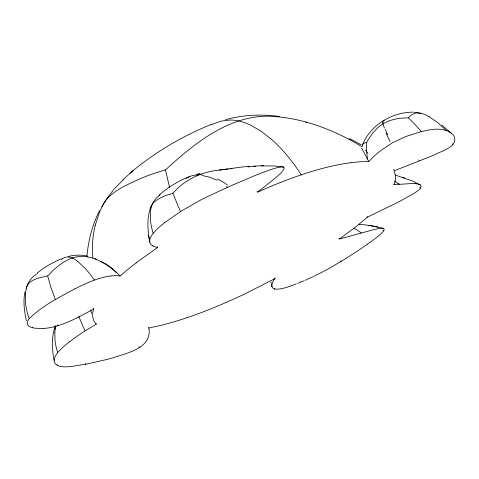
<?xml version="1.0" encoding="UTF-8"?>
<svg xmlns="http://www.w3.org/2000/svg" width="479" height="479" viewBox="0 0 479 479"><rect width="100%" height="100%" fill="white"/><g stroke="black" fill="none" stroke-linecap="round" stroke-linejoin="round"><path stroke-width="0.72" d="M54.732 329.301L55.39 325.888M25.345 294.765L25.621 303.866A72.742 57.456 38.7 0 0 28.213 315.835L29.165 318.739L27.656 321.11L27.159 323.295L27.525 324.69L28.512 325.888L30.842 327.199L34.386 328.163L43.122 328.552M54.798 332.594L55.049 340.785A65.497 51.738 38.7 0 0 57.378 351.562L57.725 352.682M395.444 175.446L394.007 170.883L432.357 155.771A94.231 26.129 -29.5 0 0 434.237 154.992C440.776 151.047 458.762 147.155 454.02 136.084A130.306 36.135 -29.5 0 0 451.691 133.497L447.931 131.162A136.79 37.931 -29.5 0 0 445.985 130.384L440.908 129.282L435.381 129.156L428.998 129.923L421.34 131.611L414.257 123.654L408.24 117.828L398.791 118.295L389.643 120.558L383.314 123.534L377.787 127.636L372.686 133.102L368.153 139.772L366.728 142.419L366.573 144.993L366.669 151.681L367.429 159.022M150.31 209.197C151.089 202.294 158.309 198.929 163.884 196.306C166.89 194.45 171.093 194.713 173.685 192.504C185.145 179.266 202.072 171.799 219.334 170.075L243.164 166.866L263.558 165.59M86.891 256.355C88.34 240.542 92.333 224.855 99.554 210.664M24.986 291.921C22.992 301.465 24.273 311.356 26.429 320.75M95.123 225.615L99.255 212.868A131.162 103.602 38.7 0 1 105.584 200.473A131.306 103.715 38.7 0 1 106.763 198.629L114.325 188.774L123.253 179.894M55.301 326.127C51.301 336.923 52.007 348.814 53.965 359.963M150.831 206.772C146.831 217.568 147.538 229.459 149.496 240.608M101.937 206.886C108.787 191.923 125.69 185.571 139.658 178.936C148.053 175.392 156.669 172.374 165.453 169.949C196.234 141.682 233.722 111.379 278.197 116.84C303.435 119.283 327.702 128.067 350.017 139.838M366.728 142.419C364.794 142.622 361.879 143.898 362.381 146.233M362.387 144.981C370.447 125.001 391.966 112.104 413.185 112.152M275.156 277.694C263.33 296.273 287.25 287.58 296.345 283.849M367.591 244.068C371.686 240.979 397.133 224.07 375.662 229.219A87.37 24.231 -29.5 0 0 373.081 229.836L339.413 239.003L352.011 229.71A132.964 36.871 -29.5 0 0 367.345 217.185L396.049 203.222A125.869 34.907 -29.5 0 0 399.498 201.443L401.198 200.545A90.238 25.022 -29.5 0 0 403.258 199.444C406.36 197.097 431.633 186.133 416.131 183.726A94.543 26.219 -29.5 0 0 415.048 183.631M29.165 318.739C42.176 305.782 58.989 297.501 74.958 288.783M26.315 288.568C27.794 279.784 38.991 277.856 46.451 276.245C49.654 275.569 51.067 271.437 53.876 269.719C59.055 265.031 64.845 260.863 71.389 258.313C89.579 251.655 107.679 263.851 120.151 275.988A132.569 36.763 -29.5 0 1 136.186 262.851M408.24 117.828C411.311 114.637 416.526 111.068 420.861 113.768M350.209 162.752L360.01 161.758L368.782 161.549L374.003 156.268L379.799 151.286L392.199 142.898L405.773 136.533L421.34 131.611M122.822 179.787L133.072 170.614M159.351 194.971C168.267 186.996 178.691 180.757 189.846 176.464M37.242 273.048C44.403 267.15 52.564 262.516 61.102 258.905M130.037 173.141C154.292 152.717 181.906 136.281 211.293 124.402M164.662 222.633L181.128 211.155L200.024 200.372A108.218 30.009 -29.5 0 1 207.736 196.492L229.567 186.373L253.816 176.05A170.614 47.313 -29.5 0 1 260.366 173.464C271.318 169.219 298.357 158.902 274.695 178.523A93.639 25.968 -29.5 0 1 272.964 179.984L257.684 192.067L256.948 191.66M69.132 341.988L81.789 332.959L96.231 324.169L96.111 323.618M159.034 195.672L160.16 194.845M136.174 262.851L157.711 247.356L157.651 246.733M35.632 274.79L35.015 275.257A38.116 30.105 38.7 0 0 27.602 284.406A44.565 35.201 38.7 0 0 25.411 294.783M35.835 274.641L36.26 274.335M94.83 258.905L95.483 258.75L96.207 259.247M186.103 178.398L189.66 176.535M37.123 273.754L37.56 273.473M367.597 244.068A130.306 36.135 -29.5 0 1 357.867 250.721L346.203 258.259A136.79 37.931 -29.5 0 1 341.108 261.408L327.804 269.168L315.416 275.611M62.725 258.492L63.108 258.265A29.878 16.34 71.4 0 1 72.239 257.84M275.174 278.503L274.401 278.916M274.228 279.006L245.511 293.555A192.809 53.468 -29.5 0 1 186.864 317.781M211.467 124.744L211.862 124.54M212.269 124.336L221.005 121.133L229.866 120.031A111.35 60.905 71.4 0 1 238.32 120.888A114.523 62.641 71.4 0 1 250.774 125.241L260.618 130.917L270.593 138.569M76.903 317.984L93.68 309.063L93.453 308.272M314.823 275.898L313.368 276.587M312.805 276.856L307.817 279.125M305.614 122.373L306.817 122.277M257.684 192.067L272.144 185.84A186.834 51.81 -29.5 0 1 301.285 174.823M307.279 279.359L305.931 279.946M305.398 280.173L304.866 280.401M303.818 280.844L302.77 281.281M302.249 281.496L301.465 281.814M299.147 282.754L300.95 282.029L300.734 281.508M298.633 282.957L297.615 283.358M225.477 119.702C242.997 114.81 261.48 113.984 279.461 116.493M196.336 174.434L199.994 173.56M68.252 256.487C74.64 254.81 81.412 254.636 87.837 256.241M148.298 327.397L148.873 328.013L160.363 325.492A186.834 51.81 -29.5 0 0 186.9 317.739M54.115 360.747C54.708 366.627 62.234 367.052 66.797 366.818A108.218 30.009 -29.5 0 0 71.706 366.441L87.483 363.884L107.033 359.436A174.536 48.403 -29.5 0 0 111.793 358.154C125.947 353.221 152.442 348.628 148.873 328.013M219.334 170.075L228.124 169.039M110.535 275.964L115.696 275.605L120.151 275.988M393.648 184.128L394.103 184.654L412.185 183.523A123.091 34.135 -29.5 0 1 415.054 183.631M247.924 166.937L249.517 166.782M253.355 166.447L255.612 166.279M230.423 168.853L232.01 168.752M261.372 165.968L274.108 165.968L283.861 167.063M414.185 112.649L417.401 112.805M157.711 247.356C154.292 247.11 149.777 245.422 149.652 241.392M359.136 224.274L368.962 225.34L383.601 228.393M201.821 175.392L209.479 177.14L216.867 180.17M417.939 112.876L420.125 113.26M368.962 225.34L378.057 226.986M100.315 261.48L100.782 261.6A41.829 19.974 74.4 0 1 101.237 261.714L105.985 263.971L111.643 268.006M383.05 230.549L383.787 230.752M395.061 174.985L411.802 180.721L420.382 184.852M402.174 177.194L404.689 178.122M419.574 187.624L420.55 188.115M349.43 138.521L361.154 144.772M429.094 116.726L437.686 122.498L445.979 130.384M77.712 261.366L85.292 268.539A87.471 47.84 71.4 0 1 92.698 277.694L94.447 280.131M441.889 125.145L451.703 133.491M452.445 143.85L452.99 144.287M111.727 268.078L114.852 270.749M226.471 186.559L227.363 187.355M398.462 183.271L399.384 184.146M138.796 346.586L139.437 347.197M340.623 260.911L341.108 261.408M96.231 324.169L93.92 320.984L92.74 317.116A132.569 36.763 -29.5 0 1 93.662 309.069M368.782 161.549L361.735 148.328M367.333 217.185L366.992 216.526M85.807 364.208L85.478 363.543M387.721 134.838L385.308 129.246M58.055 325.6L57.72 324.858M55.384 299.597L50.942 287.514L47.744 276.084M78.784 316.451L82.891 326.181A90.22 15.502 57.6 0 0 84.987 330.744M172.919 193.402L178.428 206.826A90.22 15.502 57.6 0 0 180.517 211.389M153.262 233.327L152.903 232.207A65.497 51.738 38.7 0 1 150.574 221.43L150.334 213.239A40.128 31.698 38.7 0 1 152.376 203.928A34.32 27.105 38.7 0 1 159.064 195.707M169.59 187.403L165.453 169.949M90.699 309.979L91.579 313.589M32.8 327.816L32.626 327.073M271.018 282.113L271.898 286.843M148.58 235.093L149.789 242.29M270.599 138.539A139.359 76.221 71.4 0 1 301.261 174.859M301.321 174.781A192.809 53.468 -29.5 0 1 350.119 162.824M350.011 139.85A185.636 177.619 -47.6 0 1 362.058 146.933M420.197 112.996A35.733 35.53 82.5 0 1 429.118 116.684M384.374 120.792A61.845 7.43 60.5 0 0 383.966 120.654L383.434 120.69A30.614 3.682 60.5 0 0 383.254 123.438M384.433 128.073A35.686 4.742 59.4 0 1 382.703 122.606M367.842 153.142A31.321 3.449 44.5 0 1 365.495 150.083M393.654 169.422A47.678 19.232 54.7 0 1 394.259 170.111M189.828 176.44A42.535 25.8 46.6 0 1 198.318 175.057M198.013 174.266A48.307 30.794 51.1 0 1 201.509 174.404M152.885 245.913A90.22 85.286 -62.7 0 1 152.771 245.224M61.36 259.426A55.444 30.327 71.4 0 1 62.713 258.456M72.251 257.959A38.757 21.196 71.4 0 1 77.706 261.402M74.958 288.831A60.677 16.825 -29.5 0 1 94.507 280.047A53.211 14.759 -29.5 0 1 110.475 276.018M114.876 271.102A71.814 29.033 64.5 0 1 116.301 272.431M92.884 258.025A129.198 102.051 38.7 0 1 95.153 225.627M338.731 238.434A47.678 45.745 -21.8 0 1 339.497 238.865M395.414 175.458A131.521 36.476 -29.5 0 1 394.133 184.643M390.02 141.622A62.611 10.813 57.6 0 1 385.978 132.982M418.718 159.914A51.049 8.909 57.6 0 1 419.137 160.549M149.765 241.332A44.697 12.394 -29.5 0 1 153.13 233.375A44.697 12.394 -29.5 0 1 164.734 222.633M69.198 341.988A44.697 12.394 -29.5 0 0 57.6 352.724A44.697 12.394 -29.5 0 0 54.229 360.687M274.605 289.34A62.611 59.21 -62.6 0 1 274.413 288.699M353.741 228.243A51.049 48.271 -62.3 0 1 361.334 232.968M57.965 325.696A60.677 16.825 -29.5 0 1 43.236 328.462M76.909 317.954A53.211 14.759 -29.5 0 1 58.007 325.654M217.197 179.002A55.905 46.517 86.7 0 1 227.309 184.984M54.857 332.606A40.128 31.698 38.7 0 1 55.947 325.894M57.354 365.267A90.22 85.286 -62.7 0 1 57.24 364.579M394.48 180.93A60.037 56.564 5.3 0 1 397.941 183.792"/></g></svg>
